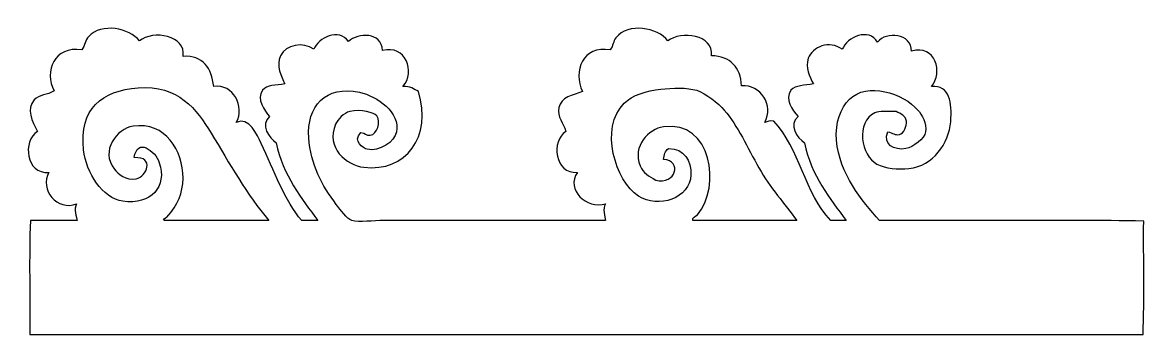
# Model space of a CAD drawing. Header units: centimetres. Extents: x -6.9 to 6.8, y -1.9 to 1.9.
import ezdxf

# ---------------------------------------------------------------- set-up
doc = ezdxf.new("R2010")
doc.units = ezdxf.units.CM
doc.header["$MEASUREMENT"] = 0
doc.layers.add('Layer 1', color=7, linetype='Continuous')

msp = doc.modelspace()

# ---------------------------------------------------------------- linework, layer by layer
at = {"layer": 'Layer 1'}
for points, knots in [([(-5.43727, 1.71073), (-5.27617, 1.85003), (-4.86122, 1.77627), (-4.90638, 1.52335), (-4.90638, 1.52335), (-4.66164, 1.5392), (-4.55967, 1.37926), (-4.53162, 1.1564), (-4.53162, 1.1564), (-4.29712, 1.19326), (-4.14715, 0.90634), (-4.25836, 0.7192), (-4.25836, 0.7192), (-4.10334, 0.79437), (-4.00256, 0.5654), (-3.95388, 0.46158), (-3.95388, 0.46158), (-3.80362, 0.14112), (-3.6622, -0.24642), (-3.46202, -0.47531), (-3.46202, -0.47531), (-3.39696, -0.47531), (-3.3319, -0.47531), (-3.26684, -0.47531), (-3.26684, -0.47531), (-3.45882, -0.21446), (-3.68885, 0.07598), (-3.77431, 0.46938), (-3.77431, 0.46938), (-3.85662, 0.53098), (-3.97031, 0.68607), (-3.85239, 0.78947), (-3.85239, 0.78947), (-3.91301, 0.86646), (-4.01873, 1.00108), (-3.93827, 1.10962), (-3.93827, 1.10962), (-3.88702, 1.17868), (-3.77619, 1.16915), (-3.66501, 1.18767), (-3.66501, 1.18767), (-3.70872, 1.27612), (-3.77844, 1.41069), (-3.71965, 1.53118), (-3.71965, 1.53118), (-3.65348, 1.66683), (-3.44364, 1.70483), (-3.31365, 1.60926), (-3.31365, 1.60926), (-3.26486, 1.74883), (-3.00221, 1.87495), (-2.89206, 1.70295), (-2.89206, 1.70295), (-2.77734, 1.81622), (-2.48489, 1.82159), (-2.47825, 1.59365), (-2.47825, 1.59365), (-2.19515, 1.67004), (-2.07333, 1.33547), (-2.22843, 1.15643), (-2.22843, 1.15643), (-2.14183, 1.15976), (-2.09288, 1.12542), (-2.04105, 1.09399), (-2.04105, 1.09399), (-1.86881, 0.54217), (-2.19385, 0.11196), (-2.70468, 0.17274), (-2.70468, 0.17274), (-2.92026, 0.19838), (-3.17323, 0.41375), (-3.04819, 0.69582), (-3.04819, 0.69582), (-3.02245, 0.75387), (-2.94733, 0.83623), (-2.87642, 0.85198), (-2.87642, 0.85198), (-2.7363, 0.88312), (-2.58072, 0.83978), (-2.5485, 0.79734), (-2.5485, 0.79734), (-2.49185, 0.7227), (-2.54091, 0.57422), (-2.62658, 0.5631), (-2.62658, 0.5631), (-2.68717, 0.55524), (-2.67976, 0.59276), (-2.74368, 0.59432), (-2.74368, 0.59432), (-2.8456, 0.48849), (-2.70905, 0.40083), (-2.66563, 0.39133), (-2.66563, 0.39133), (-2.51746, 0.35894), (-2.32762, 0.48663), (-2.30651, 0.60212), (-2.30651, 0.60212), (-2.26275, 0.84133), (-2.53617, 1.03807), (-2.75932, 1.0862), (-2.75932, 1.0862), (-3.16776, 1.17433), (-3.40334, 0.91218), (-3.37612, 0.53187), (-3.37612, 0.53187), (-3.35286, 0.20712), (-3.21335, -0.05252), (-3.04039, -0.28008), (-3.04039, -0.28008), (-2.99094, -0.34519), (-2.90969, -0.45973), (-2.85304, -0.47526), (-2.85304, -0.47526), (-2.75586, -0.5019), (-2.59086, -0.47526), (-2.46265, -0.47526), (-2.46265, -0.47526), (-1.56196, -0.47526), (-0.65195, -0.47526), (0.23869, -0.47526), (0.23869, -0.47526), (0.23065, -0.43515), (0.19577, -0.32786), (0.23869, -0.27227), (0.23869, -0.27227), (0.00451, -0.34056), (-0.25058, -0.10225), (-0.10482, 0.11029), (-0.10482, 0.11029), (-0.38644, 0.09074), (-0.42621, 0.48991), (-0.24537, 0.60998), (-0.24537, 0.60998), (-0.27709, 0.71174), (-0.35327, 0.7814), (-0.33125, 0.89885), (-0.33125, 0.89885), (-0.30691, 1.0286), (-0.16155, 1.05085), (-0.04238, 1.09403), (-0.04238, 1.09403), (-0.1647, 1.3457), (-0.03783, 1.65791), (0.29332, 1.60153), (0.29332, 1.60153), (0.33338, 1.65479), (0.32848, 1.70509), (0.36359, 1.74986), (0.36359, 1.74986), (0.5098, 1.93634), (0.87516, 1.87638), (0.99597, 1.71081), (0.99597, 1.71081), (1.15477, 1.83908), (1.55914, 1.78852), (1.52686, 1.53124), (1.52686, 1.53124), (1.75991, 1.51965), (1.8795, 1.39461), (1.89381, 1.16429), (1.89381, 1.16429), (2.1204, 1.18593), (2.29555, 0.92296), (2.17488, 0.71929), (2.17488, 0.71929), (2.21028, 0.72551), (2.23531, 0.74215), (2.28418, 0.73493), (2.28418, 0.73493), (2.59456, 0.41029), (2.66767, -0.15161), (2.97906, -0.47522), (2.97906, -0.47522), (3.0415, -0.47522), (3.10397, -0.47522), (3.16644, -0.47522), (3.16644, -0.47522), (2.97348, -0.21535), (2.74104, 0.07271), (2.65894, 0.46947), (2.65894, 0.46947), (2.57152, 0.53339), (2.45759, 0.69225), (2.58086, 0.78956), (2.58086, 0.78956), (2.51366, 0.87089), (2.41036, 1.0035), (2.495, 1.10971), (2.495, 1.10971), (2.5486, 1.17699), (2.66071, 1.1648), (2.76824, 1.18776), (2.76824, 1.18776), (2.72286, 1.28023), (2.66275, 1.38683), (2.7058, 1.50007), (2.7058, 1.50007), (2.75779, 1.63683), (2.96036, 1.72698), (3.11961, 1.60937), (3.11961, 1.60937), (3.17853, 1.75629), (3.44177, 1.87837), (3.549, 1.69525), (3.549, 1.69525), (3.65303, 1.83323), (3.96445, 1.80325), (3.96278, 1.58595), (3.96278, 1.58595), (4.2544, 1.67427), (4.34981, 1.32409), (4.20479, 1.15653), (4.20479, 1.15653), (4.42892, 1.17063), (4.45845, 0.96037), (4.43903, 0.72714), (4.43903, 0.72714), (4.4171, 0.46354), (4.22808, 0.18961), (3.93156, 0.1572), (3.93156, 0.1572), (3.7994, 0.14273), (3.64533, 0.15887), (3.54119, 0.21181), (3.54119, 0.21181), (3.34646, 0.31092), (3.27626, 0.72164), (3.51775, 0.83641), (3.51775, 0.83641), (3.57413, 0.86319), (3.66266, 0.84758), (3.77537, 0.85202), (3.77537, 0.85202), (3.83413, 0.82048), (3.8911, 0.80122), (3.90031, 0.73492), (3.90031, 0.73492), (3.90846, 0.67616), (3.86914, 0.5835), (3.81443, 0.57096), (3.81443, 0.57096), (3.7635, 0.55929), (3.73196, 0.59395), (3.67388, 0.60218), (3.67388, 0.60218), (3.60683, 0.45243), (3.75373, 0.37469), (3.89251, 0.39919), (3.89251, 0.39919), (3.98239, 0.41507), (4.11947, 0.52209), (4.13452, 0.60218), (4.13452, 0.60218), (4.15354, 0.70336), (4.08385, 0.81652), (4.04083, 0.86764), (4.04083, 0.86764), (3.86266, 1.07947), (3.4184, 1.21276), (3.20543, 1.00038), (3.20543, 1.00038), (3.10028, 0.89553), (3.03123, 0.71773), (3.0493, 0.50069), (3.0493, 0.50069), (3.08343, 0.09101), (3.35825, -0.23538), (3.57241, -0.47523), (3.57241, -0.47523), (4.64204, -0.48042), (5.73244, -0.46481), (6.78906, -0.48304), (6.78906, -0.48304), (6.78387, -0.94111), (6.79946, -1.4199), (6.78125, -1.86493), (6.78125, -1.86493), (2.26349, -1.86493), (-2.25464, -1.86493), (-6.77238, -1.86493), (-6.77238, -1.86493), (-6.76719, -1.40429), (-6.78278, -0.92288), (-6.76457, -0.47523), (-6.76457, -0.47523), (-6.57457, -0.47523), (-6.38463, -0.47523), (-6.19463, -0.47523), (-6.19463, -0.47523), (-6.20331, -0.4425), (-6.23956, -0.33021), (-6.20244, -0.27224), (-6.20244, -0.27224), (-6.43337, -0.36603), (-6.66006, -0.09947), (-6.53814, 0.11032), (-6.53814, 0.11032), (-6.82381, 0.08497), (-6.86141, 0.49132), (-6.67869, 0.61001), (-6.67869, 0.61001), (-6.74534, 0.72759), (-6.81865, 0.88552), (-6.71774, 0.99257), (-6.71774, 0.99257), (-6.65472, 1.0594), (-6.56074, 1.05104), (-6.47573, 1.10187), (-6.47573, 1.10187), (-6.60329, 1.33825), (-6.47068, 1.65633), (-6.13995, 1.60146), (-6.13995, 1.60146), (-6.09738, 1.66075), (-6.09833, 1.71666), (-6.05407, 1.7654), (-6.05407, 1.7654), (-5.90047, 1.93451), (-5.5545, 1.86953), (-5.43727, 1.71073)], [0, 0, 0, 0, 0.01234568, 0.01234568, 0.01234568, 0.01234568, 0.02469136, 0.02469136, 0.02469136, 0.02469136, 0.03703704, 0.03703704, 0.03703704, 0.03703704, 0.04938272, 0.04938272, 0.04938272, 0.04938272, 0.0617284, 0.0617284, 0.0617284, 0.0617284, 0.07407407, 0.07407407, 0.07407407, 0.07407407, 0.08641975, 0.08641975, 0.08641975, 0.08641975, 0.09876543, 0.09876543, 0.09876543, 0.09876543, 0.11111111, 0.11111111, 0.11111111, 0.11111111, 0.12345679, 0.12345679, 0.12345679, 0.12345679, 0.13580247, 0.13580247, 0.13580247, 0.13580247, 0.14814815, 0.14814815, 0.14814815, 0.14814815, 0.16049383, 0.16049383, 0.16049383, 0.16049383, 0.17283951, 0.17283951, 0.17283951, 0.17283951, 0.18518519, 0.18518519, 0.18518519, 0.18518519, 0.19753086, 0.19753086, 0.19753086, 0.19753086, 0.20987654, 0.20987654, 0.20987654, 0.20987654, 0.22222222, 0.22222222, 0.22222222, 0.22222222, 0.2345679, 0.2345679, 0.2345679, 0.2345679, 0.24691358, 0.24691358, 0.24691358, 0.24691358, 0.25925926, 0.25925926, 0.25925926, 0.25925926, 0.27160494, 0.27160494, 0.27160494, 0.27160494, 0.28395062, 0.28395062, 0.28395062, 0.28395062, 0.2962963, 0.2962963, 0.2962963, 0.2962963, 0.30864198, 0.30864198, 0.30864198, 0.30864198, 0.32098765, 0.32098765, 0.32098765, 0.32098765, 0.33333333, 0.33333333, 0.33333333, 0.33333333, 0.34567901, 0.34567901, 0.34567901, 0.34567901, 0.35802469, 0.35802469, 0.35802469, 0.35802469, 0.37037037, 0.37037037, 0.37037037, 0.37037037, 0.38271605, 0.38271605, 0.38271605, 0.38271605, 0.39506173, 0.39506173, 0.39506173, 0.39506173, 0.40740741, 0.40740741, 0.40740741, 0.40740741, 0.41975309, 0.41975309, 0.41975309, 0.41975309, 0.43209877, 0.43209877, 0.43209877, 0.43209877, 0.44444444, 0.44444444, 0.44444444, 0.44444444, 0.45679012, 0.45679012, 0.45679012, 0.45679012, 0.4691358, 0.4691358, 0.4691358, 0.4691358, 0.48148148, 0.48148148, 0.48148148, 0.48148148, 0.49382716, 0.49382716, 0.49382716, 0.49382716, 0.50617284, 0.50617284, 0.50617284, 0.50617284, 0.51851852, 0.51851852, 0.51851852, 0.51851852, 0.5308642, 0.5308642, 0.5308642, 0.5308642, 0.54320988, 0.54320988, 0.54320988, 0.54320988, 0.55555556, 0.55555556, 0.55555556, 0.55555556, 0.56790123, 0.56790123, 0.56790123, 0.56790123, 0.58024691, 0.58024691, 0.58024691, 0.58024691, 0.59259259, 0.59259259, 0.59259259, 0.59259259, 0.60493827, 0.60493827, 0.60493827, 0.60493827, 0.61728395, 0.61728395, 0.61728395, 0.61728395, 0.62962963, 0.62962963, 0.62962963, 0.62962963, 0.64197531, 0.64197531, 0.64197531, 0.64197531, 0.65432099, 0.65432099, 0.65432099, 0.65432099, 0.66666667, 0.66666667, 0.66666667, 0.66666667, 0.67901235, 0.67901235, 0.67901235, 0.67901235, 0.69135802, 0.69135802, 0.69135802, 0.69135802, 0.7037037, 0.7037037, 0.7037037, 0.7037037, 0.71604938, 0.71604938, 0.71604938, 0.71604938, 0.72839506, 0.72839506, 0.72839506, 0.72839506, 0.74074074, 0.74074074, 0.74074074, 0.74074074, 0.75308642, 0.75308642, 0.75308642, 0.75308642, 0.7654321, 0.7654321, 0.7654321, 0.7654321, 0.77777778, 0.77777778, 0.77777778, 0.77777778, 0.79012346, 0.79012346, 0.79012346, 0.79012346, 0.80246914, 0.80246914, 0.80246914, 0.80246914, 0.81481481, 0.81481481, 0.81481481, 0.81481481, 0.82716049, 0.82716049, 0.82716049, 0.82716049, 0.83950617, 0.83950617, 0.83950617, 0.83950617, 0.85185185, 0.85185185, 0.85185185, 0.85185185, 0.86419753, 0.86419753, 0.86419753, 0.86419753, 0.87654321, 0.87654321, 0.87654321, 0.87654321, 0.88888889, 0.88888889, 0.88888889, 0.88888889, 0.90123457, 0.90123457, 0.90123457, 0.90123457, 0.91358025, 0.91358025, 0.91358025, 0.91358025, 0.92592593, 0.92592593, 0.92592593, 0.92592593, 0.9382716, 0.9382716, 0.9382716, 0.9382716, 0.95061728, 0.95061728, 0.95061728, 0.95061728, 0.96296296, 0.96296296, 0.96296296, 0.96296296, 0.97530864, 0.97530864, 0.97530864, 0.97530864, 1, 1, 1, 1]), ([(-4.56285, 0.58646), (-4.73845, 0.87539), (-4.96539, 1.18063), (-5.45293, 1.14079), (-5.45293, 1.14079), (-5.89526, 1.10465), (-6.17093, 0.88451), (-6.11656, 0.38347), (-6.11656, 0.38347), (-6.08608, 0.10272), (-5.88545, -0.20438), (-5.64031, -0.24111), (-5.64031, -0.24111), (-5.29498, -0.29286), (-5.09659, -0.05842), (-5.19528, 0.22733), (-5.19528, 0.22733), (-5.24674, 0.37634), (-5.46468, 0.53848), (-5.49976, 0.28977), (-5.49976, 0.28977), (-5.2497, 0.30348), (-5.34662, 0.05744), (-5.47634, 0.03215), (-5.47634, 0.03215), (-5.60382, 0.00731), (-5.69716, 0.09324), (-5.7418, 0.14925), (-5.7418, 0.14925), (-5.91949, 0.37224), (-5.71063, 0.64392), (-5.51534, 0.67236), (-5.51534, 0.67236), (-5.12079, 0.72977), (-4.90204, 0.37346), (-4.90637, 0.03998), (-4.90637, 0.03998), (-4.9088, -0.14832), (-4.96717, -0.27416), (-5.10155, -0.43627), (-5.10155, -0.43627), (-5.11952, -0.43643), (-5.16486, -0.47516), (-5.13277, -0.47532), (-5.13277, -0.47532), (-4.70859, -0.47532), (-4.28441, -0.47532), (-3.86018, -0.47532), (-3.86018, -0.47532), (-4.12933, -0.16503), (-4.34036, 0.22038), (-4.56285, 0.58646)], [0, 0, 0, 0, 0.07142857, 0.07142857, 0.07142857, 0.07142857, 0.14285714, 0.14285714, 0.14285714, 0.14285714, 0.21428571, 0.21428571, 0.21428571, 0.21428571, 0.28571429, 0.28571429, 0.28571429, 0.28571429, 0.35714286, 0.35714286, 0.35714286, 0.35714286, 0.42857143, 0.42857143, 0.42857143, 0.42857143, 0.5, 0.5, 0.5, 0.5, 0.57142857, 0.57142857, 0.57142857, 0.57142857, 0.64285714, 0.64285714, 0.64285714, 0.64285714, 0.71428571, 0.71428571, 0.71428571, 0.71428571, 0.78571429, 0.78571429, 0.78571429, 0.78571429, 0.85714286, 0.85714286, 0.85714286, 0.85714286, 1, 1, 1, 1]), ([(2.33106, -0.17085), (2.24912, -0.0652), (2.17519, 0.0405), (2.10463, 0.16488), (2.10463, 0.16488), (1.96607, 0.40914), (1.84587, 0.67915), (1.68302, 0.86753), (1.68302, 0.86753), (1.60658, 0.95601), (1.46315, 1.07197), (1.34732, 1.10957), (1.34732, 1.10957), (1.23096, 1.14733), (1.05109, 1.13719), (0.91012, 1.12518), (0.91012, 1.12518), (0.73589, 1.11031), (0.55997, 1.04663), (0.46512, 0.95341), (0.46512, 0.95341), (0.1581, 0.65168), (0.35923, 0.00141), (0.63689, -0.17866), (0.63689, -0.17866), (0.88092, -0.33688), (1.26726, -0.20311), (1.27708, 0.07899), (1.27708, 0.07899), (1.28314, 0.25235), (1.19554, 0.40221), (1.00382, 0.39908), (1.00382, 0.39908), (0.96141, 0.37646), (0.95093, 0.32187), (0.94138, 0.26636), (0.94138, 0.26636), (1.17535, 0.26006), (1.0932, -0.05138), (0.84769, 0.01651), (0.84769, 0.01651), (0.76075, 0.06273), (0.696, 0.10456), (0.66031, 0.18828), (0.66031, 0.18828), (0.55686, 0.43111), (0.76757, 0.63955), (0.94138, 0.66453), (0.94138, 0.66453), (1.53349, 0.74965), (1.64702, -0.06736), (1.35519, -0.40507), (1.35519, -0.40507), (1.33715, -0.42592), (1.28989, -0.44063), (1.30053, -0.47534), (1.30053, -0.47534), (1.72214, -0.47534), (2.14373, -0.47534), (2.56534, -0.47534), (2.56534, -0.47534), (2.49462, -0.37432), (2.41197, -0.27513), (2.33106, -0.17085)], [0, 0, 0, 0, 0.05882353, 0.05882353, 0.05882353, 0.05882353, 0.11764706, 0.11764706, 0.11764706, 0.11764706, 0.17647059, 0.17647059, 0.17647059, 0.17647059, 0.23529412, 0.23529412, 0.23529412, 0.23529412, 0.29411765, 0.29411765, 0.29411765, 0.29411765, 0.35294118, 0.35294118, 0.35294118, 0.35294118, 0.41176471, 0.41176471, 0.41176471, 0.41176471, 0.47058824, 0.47058824, 0.47058824, 0.47058824, 0.52941176, 0.52941176, 0.52941176, 0.52941176, 0.58823529, 0.58823529, 0.58823529, 0.58823529, 0.64705882, 0.64705882, 0.64705882, 0.64705882, 0.70588235, 0.70588235, 0.70588235, 0.70588235, 0.76470588, 0.76470588, 0.76470588, 0.76470588, 0.82352941, 0.82352941, 0.82352941, 0.82352941, 0.88235294, 0.88235294, 0.88235294, 0.88235294, 1, 1, 1, 1])]:
    msp.add_open_spline(points, degree=3, knots=knots, dxfattribs=at)

doc.saveas('drawing.dxf')
